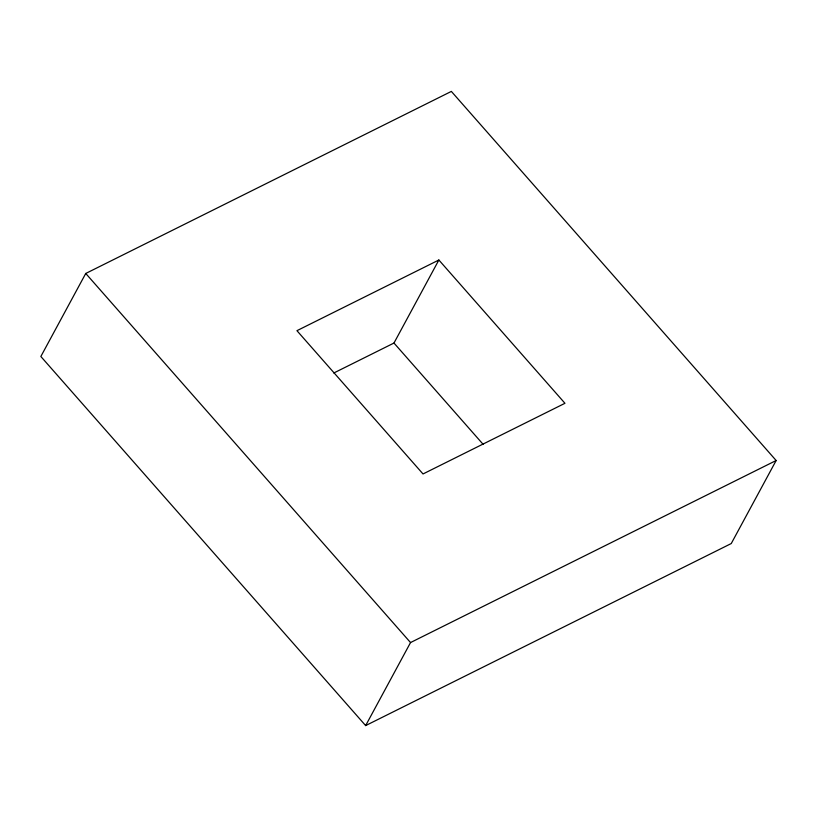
<?xml version="1.0" encoding="UTF-8"?>
<svg xmlns="http://www.w3.org/2000/svg" width="817" height="817" viewBox="0 0 817 817"><rect width="100%" height="100%" fill="white"/><g stroke="black" fill="none" stroke-linecap="round" stroke-linejoin="round"><path stroke-width="1.23" d="M85.744 273.46L40.85 356.488L365.648 725.588L731.256 543.54L776.15 460.512L451.352 91.412L85.744 273.46L410.532 642.56L365.648 725.588M333.796 373.001L393.978 343.038L438.872 260.01L564.956 403.292L423.022 473.962L296.939 330.681L438.872 260.01M410.532 642.56L776.15 460.512M393.978 343.038L483.082 444.285"/></g></svg>
